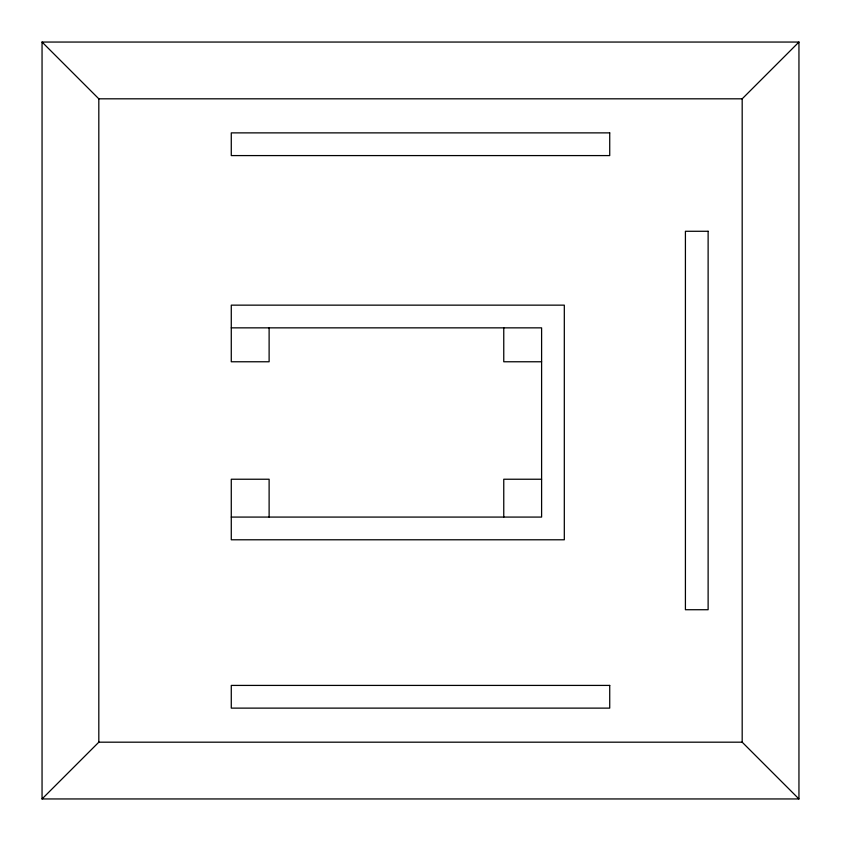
<?xml version="1.0" encoding="UTF-8"?>
<svg xmlns="http://www.w3.org/2000/svg" width="841" height="841" viewBox="0 0 841 841"><rect width="100%" height="100%" fill="white"/><g stroke="black" fill="none" stroke-linecap="round" stroke-linejoin="round"><path stroke-width="1.26" d="M42.05 798.95L98.817 742.183L742.183 742.183L798.95 798.95L798.95 42.05L42.05 42.05L42.05 798.95L798.95 798.95M42.05 42.05L98.817 98.817L742.183 98.817L798.95 42.05M231.275 327.853L541.604 327.853L541.604 517.078L231.275 517.078M541.604 361.767L503.759 361.767L503.759 327.853M541.604 479.233L503.759 479.233L503.759 517.078M742.183 98.817L742.183 742.183M269.12 327.853L269.12 361.767L231.275 361.767L231.275 305.146L564.311 305.146L564.311 539.785L231.275 539.785L231.275 479.233L269.12 479.233L269.12 517.078M98.817 98.817L98.817 742.183M609.725 132.878L231.275 132.878L231.275 155.585L609.725 155.585L609.725 132.878M708.122 231.275L685.415 231.275L685.415 609.725L708.122 609.725L708.122 231.275M609.725 685.415L231.275 685.415L231.275 708.122L609.725 708.122L609.725 685.415"/></g></svg>
